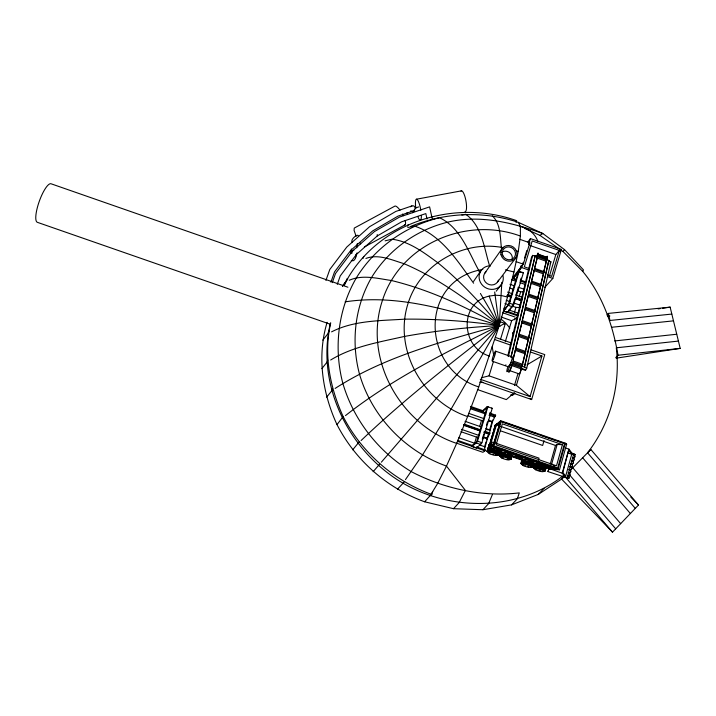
<?xml version="1.0" encoding="UTF-8"?>
<svg xmlns="http://www.w3.org/2000/svg" width="716" height="716" viewBox="0 0 716 716"><rect width="100%" height="100%" fill="white"/><g stroke="black" fill="none" stroke-linecap="round" stroke-linejoin="round"><path stroke-width="1.07" d="M501.844 282.31L499.24 325.556L478.744 386.935L467.611 416.569L456.665 443.383L446.471 466.08L437.512 483.703L430.146 495.678L424.615 501.782C386.953 488.106 355.315 460.272 337.003 424.624C322.379 392.941 316.839 356.12 327.123 322.316M432.715 491.507L431.784 494.514C393.719 480.678 361.705 452.584 343.143 416.578C329.915 387.553 323.417 354.313 330.729 322.862M489.986 445.907L490.451 443.347L489.699 446.122L491.382 446.569L493.217 445.227L500.054 422.288L496.474 424.624L491.265 442.085L491.078 445.101L489.431 446.023L490.782 446.498M499.446 422.771L496.474 424.624L499.446 422.771L499.249 424.991L496.474 424.624L495.221 425.626L498.175 423.783M350.831 253.285L351.413 248.998M352.281 242.554C349.668 239.547 358.403 232.933 358.367 236.056M355.449 257.617L355.745 255.442M356.765 247.834L357.347 243.485M405.471 479.595L422.449 455.036L451.152 409.015L499.24 325.556L507.528 297.059L513.954 271.973L518.277 251.388L520.398 236.065L520.371 226.363L518.312 222.345C483.488 210.647 444.869 212.455 410.939 226.301M536.293 256.981L538.038 253.017L537.304 256.811L537.805 255.889L546.961 259.094L546.442 260.006L547.266 256.203L546.729 256.767M485.153 432.034L489.323 433.484L492.518 421.617L495.642 415.137L489.878 413.132M484.383 449.72L487.489 438.389L489.878 433.046L484.651 431.238M524.595 366.932L548.93 260.454L546.639 259.657L522.152 366.082L526.734 368.266L550.917 261.779L548.635 260.982L524.542 366.332M522.376 364.319L525.714 351.466L516.021 348.092L515.413 349.122L519.288 334.265L528.9 337.612L525.338 351.44M528.524 337.612L532.033 323.99L522.501 320.67L521.901 321.717M531.648 324.017L535.12 310.592L525.66 307.289L525.347 307.844M534.727 310.637L538.146 297.4L528.775 294.133L528.462 294.688M537.779 297.391L541.135 284.431L531.836 281.182L531.227 282.256M540.759 284.44L544.071 271.659L534.843 268.437L534.243 269.52M543.695 271.695L546.961 259.094M525.741 369.877L520.872 368.176L522.752 364.363L512.978 360.962M513.095 358.958L516.021 348.092M518.93 334.274L522.501 320.67M522.385 319.676L525.66 307.289M525.293 307.343L528.775 294.133M528.426 294.124L530.717 284.404M531.728 280.135L534.843 268.437M534.485 268.473L537.805 255.889M540.267 286.579L530.977 283.33L531.836 281.182M479.774 273.047L478.539 270.039C468.291 251.289 460.182 227.375 439.517 217.718C405.274 226.068 374.996 247.7 356.425 277.719C338.041 309.384 333.575 347.69 342.749 383.006C353.471 419.961 378.397 451.787 411.288 471.647C444.036 488.688 482.45 497.289 519.288 492.885L517.31 498.819L511.555 504.878L482.915 509.729L453.514 508.691L424.615 501.782M510.83 357.374L535.21 255.666L537.492 256.462L513.121 359.629A3.875 0.555 -71 0 1 512.745 363.003L511.34 367.317A5.191 0.752 -71 0 1 509.318 371.926A5.191 0.752 -71 0 1 508.772 370.978M511.233 356.416L535.21 255.666M330.425 323.22C315.622 384.975 349.005 451.554 402.884 483.13C451.912 511.6 517.731 511.099 563.223 475.773M507.814 355.897L531.406 257.644L532.632 255.388L534.924 256.185M508.396 356.532L532.632 255.388M522.492 464.621L522.993 464.89L521.06 463.306M521.024 463.458L522.385 462.921L523.145 459.779M511.358 366.27L511.287 366.529A3.285 0.474 -71 0 1 509.479 370.539L519.234 373.931M510.177 364.211L509.47 366.664A5.191 0.743 -71 0 1 507.009 371.694A5.191 0.743 -71 0 1 507.832 366.896M543.936 466.25C545.458 471.933 533.411 467.995 537.474 464.254M544.411 466.519L543.56 469.615L544.983 470.77L545.923 467.539M544.536 466.537L543.56 469.615L542.406 469.07L543.363 465.973M544.831 466.778L543.99 469.866L544.966 466.796M545.261 467.038L544.67 470.358L545.511 467.262M544.563 470.161L545.413 467.065M545.664 467.297L544.464 471.262M545.771 467.494L545.198 471.003L546.326 466.886M546.263 466.689L544.921 471.262L543.659 471.316M538.172 464.398L537.376 467.539L538.226 464.442M538.074 467.673L538.915 464.541M539.596 468.04L540.455 464.944M540.338 468.282L540.911 466.214M541.967 465.436L541.117 468.533M542.647 465.695L541.797 468.792M549.154 467.45L547.982 471.593L568.844 478.485L569.256 476.99L567.493 475.585L569.256 476.99M567.493 475.585L569.676 475.487L570.088 473.992L568.325 472.587L570.088 473.992M568.325 472.587L570.5 472.488L570.912 470.994L569.157 469.598L570.912 470.994M569.157 469.598L571.323 469.499L571.744 468.004L569.981 466.608L571.744 468.004M569.981 466.608L572.156 466.51L572.567 465.024L570.804 463.628L572.567 465.024M570.804 463.628L572.979 463.529L573.391 462.044L571.637 460.648L573.391 462.044M571.637 460.648L573.802 460.558L574.214 459.063L572.46 457.676L574.214 459.063M572.46 457.676L574.626 457.578L575.029 456.101L573.274 454.714L575.029 456.101M532.077 466.922L533.429 463.485M534.995 468.935L533.456 467.557L534.592 463.458M533.742 467.978L534.575 464.219M534.718 464.272L533.59 467.942M534.888 464.147L534.172 467.288L535.031 464.201M535.344 464.138L534.485 467.226L535.219 464.084M535.702 464.093L534.968 467.235L535.819 464.147M536.669 467.396L535.353 467.19L536.212 464.093M536.302 464.147L535.443 467.244L534.369 467.172M536.91 464.228L536.06 467.315L536.821 464.174M567.126 477.805L573.731 453.926M527.048 463.789L527.629 461.722M532.364 466.68L531.451 465.624L527.79 464.04L528.417 461.963M528.551 464.272L529.124 462.214M529.876 462.482L529.294 464.55M530.413 462.76L529.831 464.818L530.493 462.751M531.147 463.037L530.574 465.105M531.532 463.297L530.959 465.355L531.648 463.306M532.31 462.536L531.451 465.624L532.453 462.554M532.355 463.807L531.782 465.865L532.498 463.834M533.125 463.234L531.97 467.065L532.704 463.932M532.23 466.975L533.277 463.27M533.268 463.44L531.845 467.011M565.345 443.213L566.669 444.144L559.5 469.812L558.149 468.908L565.345 443.213L500.735 420.757L497.119 423.648M565.658 477.429L562.221 473.222L568.934 449.129L565.765 448.091M565.685 476.095L562.794 472.533L568.647 450.149M520.863 463.413L522.107 458.992M522.429 459.887L521.176 463.834L522.34 458.893M521.176 463.834L522.331 459.565M521.561 462.966L522.707 459.797M522.841 459.86L521.839 462.885M523.7 459.824L522.94 462.966L523.808 459.878M523.494 463.01L524.005 460.907L523.494 463.01L522.385 462.921M524.667 461.015L524.094 463.073M524.828 463.243L525.374 461.14L524.828 463.243L523.423 462.966M526.108 461.319L525.526 463.377M527.835 464.022L526.305 463.565L526.878 461.498M526.296 463.592L524.801 463.198M494.076 447.106L491.811 449.245L533.751 463.807L536.848 463.995L550.407 468.703L550.586 468.049L556.797 468.443M551.562 464.407L557.182 444.457L562.418 444.699L556.502 465.803L496.098 444.824L502.346 423.827L562.418 444.699M538.11 462.822L540.652 463.7L540.419 464.523L543.811 465.695L544.044 464.881M550.586 468.049L547.203 466.877L547.436 466.053L550.523 466.241M550.201 464.254L555.509 445.45L557.182 444.457M538.432 460.209L539.014 458.159L495.409 443.016M544.035 440.582L542.647 445.45L500.457 430.799M533.751 463.807L533.939 463.154L544.178 463.771M536.848 463.995L537.269 462.527M533.939 463.154L528.703 461.337L528.936 460.522L536.069 460.934M533.59 460.093L523.459 459.52L518.223 457.703L518.456 456.889L525.508 457.264M480.302 379.274L530.055 396.583L541.914 356.004L530.404 351.986M480.525 381.789L531.648 399.573L544.76 354.608L531.102 349.847M521.892 456.361L512.978 455.877L507.733 454.06L507.975 453.246L515.69 453.631M511.403 456.817L510.821 459.359M510.392 459.538L511.779 455.976M510.973 459.412L511.931 456.02M496.116 450.686L495.508 452.745M496.806 450.973L496.098 453.022L498.434 454.687M497.352 451.25L496.743 453.309M497.79 451.519L497.181 453.568M498.184 451.769L497.584 453.828M498.882 450.999L498.345 454.338L499.034 451.035M499.204 451.894L498.264 455.125L499.043 452.002M498.3 454.964L499.374 451.787M498.452 455.018L499.5 451.662M529.598 268.679L524.336 266.844L532.212 240.943L559.339 250.43L551.66 276.394L547.463 274.926M544.581 287.572L552.815 278.443L561.398 249.41L530.458 238.589L527.862 242.017M504.69 456.101L505.29 454.007M506.069 454.23L505.433 456.307L510.866 459.054M506.803 454.472C507.68 458.061 499.106 455.958 501.88 453.326M507.51 454.741L506.901 456.799L507.572 454.732M508.253 455L507.644 457.059M508.969 455.286L508.36 457.345M509.443 455.555L508.834 457.614L509.541 455.564M510.016 455.832L509.407 457.891L509.971 458.168L510.571 456.11M509.532 457.909L510.141 455.85M510.445 456.092L509.971 458.168M511.179 455.331L510.275 458.41L511.331 455.358M511.143 456.584L510.535 458.643L511.287 456.62M493.19 449.675C494.389 453.604 487.9 450.337 488.563 450.928L490.093 445.8M490.2 445.862L488.563 450.928M490.702 445.889L489.18 451.017L490.621 445.835M490.415 449.066L489.798 451.116L490.943 446.963M490.997 449.12C489.27 451.644 491.874 452.244 491.704 449.281M491.811 449.245L494.568 447.267L559.5 469.812L550.738 469.248L537.197 464.541L534.109 464.353L489.583 448.896L493.118 446.328L500.735 420.757M492.447 449.46L491.847 451.545L496.197 453.031M493.369 451.957L493.977 449.899M494.094 452.208L494.702 450.149M514.446 385.485L517.945 373.707M495.391 450.427L494.783 452.485L495.463 450.418M530.055 396.583L516.397 385.351L521.525 368.069M511.215 452.646L502.489 452.244L497.253 450.418L497.486 449.612L502.883 449.836M549.485 275.964L555.84 254.538L559.339 250.43M502.202 457.649L499.446 455.716L500.475 452.521M500.967 452.047L499.598 456.092L500.815 451.68M499.598 456.092L500.896 451.859M501.039 452.387L499.992 455.403M499.598 455.761L500.43 455.403L501.227 452.27M501.692 452.279L500.779 455.358M502.784 452.378L501.871 455.457M502.569 455.6L503.42 452.467M503.813 453.649L503.205 455.698M503.957 455.895L504.547 453.81M456.817 443.249L482.924 452.306L484.947 450.82L485.215 449.934L476.489 446.909L476.176 447.939L471.88 446.444L472.202 445.37L477.491 441.172L487.882 406.822L487.274 406.581L482.736 410.653L482.414 411.7L487.882 406.822M488.348 452.53L487.05 451.384L489.162 445.012M487.086 451.554L489.189 444.842L489.896 444.752L488.178 450.955L487.023 451.205L489.189 444.842M493.593 431.292L495.212 424.982L497.307 424.543M491.337 441.342L490.478 441.987L495.651 424.776L497.19 424.615M489.431 446.023L490.451 443.347M490.505 442.023L493.467 432.115M494.488 430.728L493.691 430.79L495.83 424.597L497.513 423.568L496.698 424.704M491.74 438.747L492.563 435.131M495.633 426.002L496.116 424.373M489.583 448.896L490.523 445.728M482.262 439.123L483.873 433.771M486.459 425.215L487.426 422.001M489.359 415.584L490.326 412.371M491.615 408.084L492.232 408.335L481.886 442.703L480.651 444.493L476.176 447.939M484.481 447.097L486.048 441.888M486.674 439.803L488.231 434.594M489.484 430.432L492.608 420.015M505.299 341.666L511.689 320.598L517.292 317.832L516.621 318.396M474.556 443.347L476.453 437.073L478.664 437.342M479.604 426.673L481.492 420.453L483.694 420.686M514.482 312.265L515.967 307.379L520.362 307.45M519.207 296.684L520.675 291.833L523.969 291.851M518.527 271.427L508.172 305.356L503.393 311.048L507.546 312.498L513.703 304.658L523.432 272.635L518.527 271.427L521.678 272.528M519.073 269.538L519.762 270.022L521.096 265.627M507.546 312.498L507.841 311.541L517.999 315.085M512.71 305.822L512.405 306.833L508.172 305.356L509.461 303.181L519.225 271.158L513.309 278.622L516.415 279.652L513.309 278.622L513.605 277.638L521.633 267.551L523.253 262.235M524.551 257.975L526.815 250.528M528.703 244.353L530.458 238.589M481.474 377.744L489.055 375.837L493.378 361.634M512.844 277.441L523.307 264.177L529.804 242.814L519.619 239.251M500.466 339.5L505.317 323.56L500.063 321.735M513.032 304.756L514.652 299.431M515.95 295.18L518.205 287.725M520.147 281.343L521.123 278.148M503.393 311.048L509.461 303.181L513.703 304.658L508.548 310.69M516.066 222.407L516.603 220.662C452.593 197.804 374.692 223.401 343.85 285.63M508.503 366.261A5.272 0.752 -71 0 0 509.345 366.1L509.488 365.616L509.228 365.992A3.875 0.555 -71 0 1 508.879 365.715M546.514 259.478L546.952 258.163M537.09 257.017L537.814 254.968M514.938 318.718L514.562 319.81M509.47 366.664L510.875 362.359L512.745 363.003M328.698 331.329L327.91 333.728L322.827 340.154M344.369 285.335L347.171 278.551M356.425 255.075C355.995 257.232 354.483 262.325 351.279 260.454M337.281 284.341L340.243 275.929L356.434 254.431M330.908 282.149L334.542 271.883L350.768 250.412L372.58 230.964L397.953 216.16L412.676 211.113L410.51 211.068M332.278 282.641L335.518 273.494L352.478 251.039M325.914 280.439L329.816 269.449L346.804 247.029L369.608 226.695L395.823 211.435L411.888 205.94C416.569 204.606 415.37 211.184 412.658 212.724M363.075 258.387L363.764 256.444M327.749 360.059L326.961 362.242L321.851 368.624M547.982 471.593L549.118 468.497L562.221 473.222M492.411 494.532L488.607 503.661L482.915 509.729M332.591 388.86L331.759 390.838L326.603 397.174M407.476 226.14L408.165 224.573M615.805 357.561L618.024 355.252C612.807 324.975 602.603 295.431 582.779 271.454L583.477 269.896L564.539 249.642L542.853 233.532L518.312 222.345M343.143 416.578L337.003 424.624M509.345 366.1L510.266 364.211A5.272 0.752 -71 0 0 512.038 358.689A5.272 0.752 -71 0 0 511.725 357.105M548.635 260.982L548.93 260.454M543.748 272.223L544.071 271.659M550.067 263.273L550.917 261.779M540.813 284.986L541.135 284.431M537.832 297.954L538.146 297.4M518.975 334.811L519.288 334.265M534.798 311.138L535.12 310.592M531.711 324.536L532.033 323.99M528.578 338.158L528.9 337.612M525.392 352.004L525.714 351.466M522.42 364.9L522.752 364.363M526.734 368.266L525.437 370.369L511.546 365.482L511.833 364.301L521.597 367.702M359.047 442.023L352.711 449.827M473.553 281.424L480.883 270.773M484.714 273.288L501.952 248.801M342.508 286.051L347.77 279.034M497.683 281.827L515.797 257.876M528.578 244.416L529.804 242.814M496.224 291.197L501.513 284.35M342.454 286.185L346.249 281.316M559.966 251.083L561.398 249.41M494.684 292.012L499.24 325.556L381.36 462.187M414.618 209.636L413.418 210.764M373.125 471.701L379.704 464.111M524.246 228.234L539.909 235.376L562.955 251.45L564.539 249.642M397.434 489.27L404.298 481.868M606.944 315.022L608.385 313.402L670.14 307.146L680.2 348.388L616.172 358.161M453.514 508.691L459.135 502.614L465.382 490.388L446.471 466.08C404.943 451.232 371.685 416.381 359.432 373.94C350.903 341.604 354.859 306.457 371.622 277.378C388.582 249.741 416.381 229.836 447.831 222.13C479.971 214.469 512.513 222.667 542.853 233.532L539.909 235.376M563.814 476.82L561.612 479.102L612.511 532.167L638.502 505.031L590.843 449.496L569.918 470.627M511.555 504.878L538.253 494.416L544.062 488.357M564.127 476.57L561.935 478.852L538.253 494.416M587.845 452.61L590.843 449.496M533.608 467.611L534.485 467.226M507.313 459.278L510.947 459.233M361.097 440.537C404.433 399.107 451.993 362.359 499.24 325.556L489.225 296.093C458.571 302.966 461.095 347.788 489.484 356.049M495.221 425.626L497.513 423.568M356.3 254.574L377.332 235.895L401.649 221.799L425.823 213.592L427.022 219.051M352.612 250.895L374.37 231.608L399.537 217.064L429.609 206.87L432.41 219.526M514.401 392.654L506.319 399.609L477.429 389.558M514.965 393.281L512.45 395.438L510.705 394.829M345.497 415.593C392.252 378.701 446.256 352.218 499.24 325.556L480.418 293.462M493.548 416.891L495.642 415.137M498.05 423.756L497.065 425.027L495.83 424.597M495.15 426.351L496.018 425.653M471.88 446.444L476.265 442.98L477.491 441.172L481.886 442.703L480.973 443.41M489.323 433.484L489.878 433.046M410.492 206.79L411.888 205.94M490.702 444.788L492.626 445.656L494.031 442.488L491.265 442.085L490.021 443.007L491.382 446.569M490.72 443.446L490.165 443.562M484.195 450.686L485.215 449.934M491.265 442.085L492.626 445.656L491.668 445.307L490.576 446.65L492.169 445.477M335.142 388.43C384.662 356.452 443.025 341.362 499.24 325.556C480.517 302.787 460.343 281.137 437.467 262.468C423.648 252.453 409.337 241.381 391.885 239.198L385.11 240.827M430.146 495.678L431.784 494.514M489.323 444.896L489.01 444.958M504.664 324.124C506.579 322.46 498.658 326.29 500.171 326.344M498.13 455.072L498.613 454.911M330.658 360.005C352.907 346.41 379.346 342.132 404.397 336.439C435.749 330.756 467.441 327.257 499.24 325.556C470.063 301.275 438.953 278.649 403.887 263.631C391.831 260.06 378.478 253.67 365.894 258.44M527.083 364.775L541.914 356.004M405.149 224.815L364.31 246.984M331.571 331.857C353.919 320.347 380.16 320.786 404.665 319.157C436.312 318.817 467.915 321.189 499.24 325.556C465.203 306.511 429.493 289.774 391.455 280.511C377.69 278.542 362.663 274.362 349.301 280.242M525.589 465.946L524.891 465.695M522.716 272.894L523.432 272.635M415.584 207.909L418.645 206.942M407.771 227.5L414.6 226.104C441.557 235.027 457.739 261.313 473.625 283.214M461.847 215.033L465.731 214.272C482.154 225.791 484.114 248.515 489.726 266.298M416.649 199.173L461.614 190.823M502.972 457.927L503.581 458.204M607.687 316.329L609.88 316.007M658.085 308.918L660.277 308.596M662.47 308.274L670.14 307.146M345.139 301.857C397.398 293.82 449.809 310.198 499.24 325.556M489.225 296.093L495.284 295.234L501.46 295.556L507.528 297.059M482.808 269.44C418.941 279.795 420.918 368.463 478.744 386.935M618.024 355.252L680.2 348.388M488.858 445.075L490.397 444.905M498.264 455.125L495.812 454.982M614.704 340.941L676.718 334.247M678.392 341.093L616.279 347.806C620.709 384.966 610.605 423.192 587.567 452.798L635.289 508.378M671.796 314.073L609.987 320.473L608.385 313.402M611.553 327.275L673.461 320.866M497.441 424.597L495.508 424.713L490.021 443.007L491.668 445.307M496.304 424.651L497.495 424.507M531.12 467.109L531.97 467.065M573.274 454.714L575.44 454.615L572.021 453.237L565.398 477.125L568.844 478.485M568.576 472.56L570.5 472.488M567.743 475.549L569.676 475.487M571.055 463.592L572.979 463.529M570.231 466.572L572.156 466.51M569.408 469.562L571.323 469.499M572.702 457.64L574.626 457.578M571.878 460.612L573.802 460.558M573.525 454.669L575.44 454.615L572.272 453.568L568.934 449.129M496.188 424.588L496.895 424.856M501.361 455.43L500.43 455.403M492.008 448.601L500.538 448.941M497.253 450.418L506.955 450.847M507.733 454.06L517.659 454.562M518.223 457.703L527.289 458.195M528.703 461.337L537.868 461.874M540.419 464.523L545.547 464.827M543.811 465.695L549.977 466.071M489.458 453.085L488.912 452.807M547.203 466.877L554.426 467.324M550.407 468.703L557.648 469.168M553.361 465.588L555.455 465.731M488.106 421.151L492.518 421.617L488.366 420.176M486.701 429.609L490.012 429.985L485.851 428.535M483.076 437.861L487.489 438.389L483.318 436.939M535.353 467.19L535.971 467.262M489.091 450.964L489.717 451.062M521.66 464.111L522 464.353M528.605 466.76L527.88 466.59M503.652 247.754C464.013 239.708 420.793 263.64 408.353 302.519C392.842 348.683 422.198 401.408 467.611 416.569M516.182 250.869L518.277 251.388M505.424 269.851L513.954 271.973M520.398 236.065C466.537 216.098 400.763 244.004 382.666 299.727C362.752 357.705 399.474 424.328 456.665 443.383M539.819 470.672L540.571 470.904M495.409 425.223L495.928 425.886M489.037 445.298L489.511 445.916M493.047 454.374L493.78 454.588M537.609 470.009L539.076 470.475M567.618 452.888L571.744 454.248L568.925 450.507M562.293 472.372L562.794 472.533M504.467 311.272L517.749 315.908M502.775 312.767L515.18 317.099M522.241 321.797L531.773 325.118M521.633 322.844L531.156 326.165M501.307 317.09L511.654 320.696M519.019 335.41L528.641 338.766M518.411 336.457L528.014 339.805M495.391 337.406L511.143 342.892M347.895 287.214L51.212 183.833A20.46 5.218 -70.4 0 0 39.371 201.071A20.46 5.218 -70.4 0 0 37.357 222.318L330.3 324.25M494.828 339.59L510.526 345.058M515.753 349.256L525.446 352.63M515.144 350.285L524.828 353.659M495.544 351.153L512.003 356.881M522.474 365.554L512.701 362.153L512.307 362.645M512.092 363.173L521.857 366.574L521.257 369.188A3.285 0.501 -71 0 1 519.932 372.964A3.285 0.501 -71 0 1 519.1 373.555M492.957 361.455L507.483 366.52M489.055 375.837L516.397 385.351M492.232 408.335L487.274 406.581L476.265 442.98L480.651 444.493M470.439 406.375L482.736 410.653M471.003 407.673L485.824 412.89M490.541 414.466L495.347 416.139M470.394 408.702L485.985 414.125M489.1 415.208L494.291 417.007M502.167 421.733L535.756 433.404M541.01 435.23L554.658 439.973M558.05 441.154L560.592 442.032M561.442 442.327L566.669 444.144M468.64 413.32L484.213 418.726M500.609 426.378L555.509 445.45M468.112 415.808L481.492 420.453M465.042 421.312L481.689 427.094M464.782 424.337L480.472 429.779M464.281 424.794L475.755 428.777M463.547 424.606L480.275 430.423M484.455 431.873L489.69 433.69M464.219 425.08L479.872 430.513M484.052 431.963L489.27 433.771M464.084 425.429L479.738 430.862M483.918 432.312L489.135 434.12M461.426 429.332L479.147 435.489M460.952 431.694L476.453 437.073M502.498 449.299L505.174 450.221M535.362 460.701L538.002 461.623M493.118 446.328L558.149 468.908M494.344 448.511L497.486 449.612M504.825 452.154L507.975 453.246M515.314 455.797L518.456 456.889M525.795 459.43L528.936 460.522M458.84 437.753L475.558 443.562M479.738 445.012L484.956 446.82M457.515 440.322L472.193 445.415M457.443 441.271L484.947 450.82M530.019 245.507L555.84 254.538M538.047 254.135L547.185 257.33M537.967 254.457L547.096 257.644M537.644 255.531L546.782 258.718M537.564 256.928L546.72 260.132M536.964 258.02L546.111 261.224M516.129 261.671L523.307 264.177M534.592 269.493L543.829 272.715M533.993 270.576L543.211 273.798M521.633 267.551L528.909 270.093M547.624 276.627L552.815 278.443M531.576 282.256L540.884 285.505M520.747 280.135L525.786 281.889M520.469 281.066L525.508 282.82M511.689 279.741L515.824 281.191M519.959 282.632L525.132 284.44M509.962 284.315L514.088 285.756M518.223 287.197L524.425 289.362M509.729 288.011L513.712 289.407M517.686 290.794L520.675 291.833M528.515 295.216L537.895 298.491M527.907 296.29L537.277 299.556M507.563 292.119L512.745 293.927M515.851 295.01L522.071 297.176M507.519 294.428L511.689 295.878M515.851 297.337L522.089 299.512M507.34 295.028L511.501 296.478M515.663 297.928L521.91 300.111M517.337 298.76L520.451 299.843M515.207 298.277L520.407 300.094M506.767 295.726L510.92 297.176M515.072 298.626L521.311 300.801M506.203 300.317L510.356 301.767M513.47 302.85L519.7 305.025M525.401 308.399L534.861 311.702M524.792 309.455L534.243 312.758M504.977 303.539L508.969 304.935M511.967 305.983L515.967 307.379M503.796 308.193L505.872 308.918M508.995 310.001L518.357 313.268M494.022 430.737L495.973 424.713L495.454 425.411M535.693 469.222L536.257 469.481L535.595 469.213M510.087 459.591L509.613 459.574M530.001 398.275L531.648 399.573M562.955 251.45L582.779 271.454M630.823 497.092L638.502 505.031M492.304 215.847C501.263 224.26 499.965 238.186 501.63 249.419M572.755 467.763L620.665 523.647M582.645 457.775L630.366 513.515M569.238 474.475L615.688 528.829M565.273 476.91L612.511 532.167M407.601 214.505L407.01 212.67M359.727 242.554L360.703 243.905M356.12 236.262L354.089 230.436L354.259 228.082L394.489 206.324A10.722 3.007 61.6 0 1 400.011 210.182M377.207 234.597L377.395 235.081A2.551 0.725 54.3 0 1 377.099 235.895M492.178 346.75L493.727 355.36M356.693 254.082A2.613 2.479 18.5 0 1 355.727 254.95M351.932 253.267A2.613 2.479 18.5 0 1 353.82 250.296M357.06 252.846A2.613 2.479 18.5 0 1 356.962 253.491M402.437 214.048A10.722 3.007 61.6 0 1 403.296 215.722M405.14 220.501A10.722 3.007 61.6 0 1 404.406 225.084M460.961 191.091A10.615 2.667 79.7 0 1 465.848 200.355A10.615 2.667 79.7 0 1 464.952 211.721M421.366 215.427A10.686 2.3 79.5 0 1 417.893 216.697M415.844 208.275A10.686 2.3 79.5 0 1 416.784 199.209A10.686 2.3 79.5 0 1 420.829 210.209M502.954 275.517A12.351 11.572 33.9 0 1 493.315 289.327A12.351 11.572 33.9 0 1 479.156 278.264A12.351 11.572 33.9 0 1 490.478 265.77M498.488 280.099A7.76 7.276 33.9 0 1 487.202 283.652A7.76 7.276 33.9 0 1 485.967 271.865M501.29 252.632A6.713 6.247 33.4 0 1 509.255 252.381A6.713 6.247 33.4 0 1 512.065 259.827M482.888 382.281A36.31 34.475 39.8 0 1 479.774 382.165M501.128 319.22A36.31 34.475 39.8 0 1 509.828 328.223M512.468 332.698A36.31 34.475 39.8 0 1 513.345 334.587M511.672 364.686A3.285 0.474 -71 0 1 511.618 365.16M505.917 364.838A3.875 0.537 -71 0 1 505.711 364.99M519.87 226.372A22.089 20.487 33.5 0 1 537.94 241.587M539.667 464.738L538.826 467.87L539.676 464.782M564.512 443.634L557.683 468.022L493.968 445.898L501.191 421.635L564.512 443.634M489.529 444.797L487.829 450.999L489.529 444.797M503.008 256.015A6.784 6.31 33.3 0 0 514.518 257.107A6.784 6.31 33.3 0 0 509.076 246.922A6.784 6.31 33.3 0 0 503.008 256.015M500.985 254.708A8.279 7.697 33.3 0 0 514.473 259.398A8.279 7.697 33.3 0 0 511.135 245.955A8.279 7.697 33.3 0 0 500.985 254.708M493.27 359.495A5.272 0.68 -71 0 0 495.687 351.261A5.272 0.68 -71 0 0 492.697 357.633A5.272 0.68 -71 0 0 493.27 359.495M501.764 457.989A4.681 0.931 17.4 0 0 509.318 459.869A4.681 0.931 17.4 0 0 504.01 457.05A4.681 0.931 17.4 0 0 501.764 457.989M523.53 465.704A4.699 0.958 16.7 0 0 530.914 467.253A4.699 0.958 16.7 0 0 525.025 464.433A4.699 0.958 16.7 0 0 523.53 465.704M535.765 469.821A4.699 0.967 16.5 0 0 543.408 471.611A4.699 0.967 16.5 0 0 538.137 468.837A4.699 0.967 16.5 0 0 535.765 469.821M489.986 453.881A4.681 0.931 17.4 0 0 497.029 455.286A4.681 0.931 17.4 0 0 490.72 452.423A4.681 0.931 17.4 0 0 489.986 453.881"/></g></svg>
